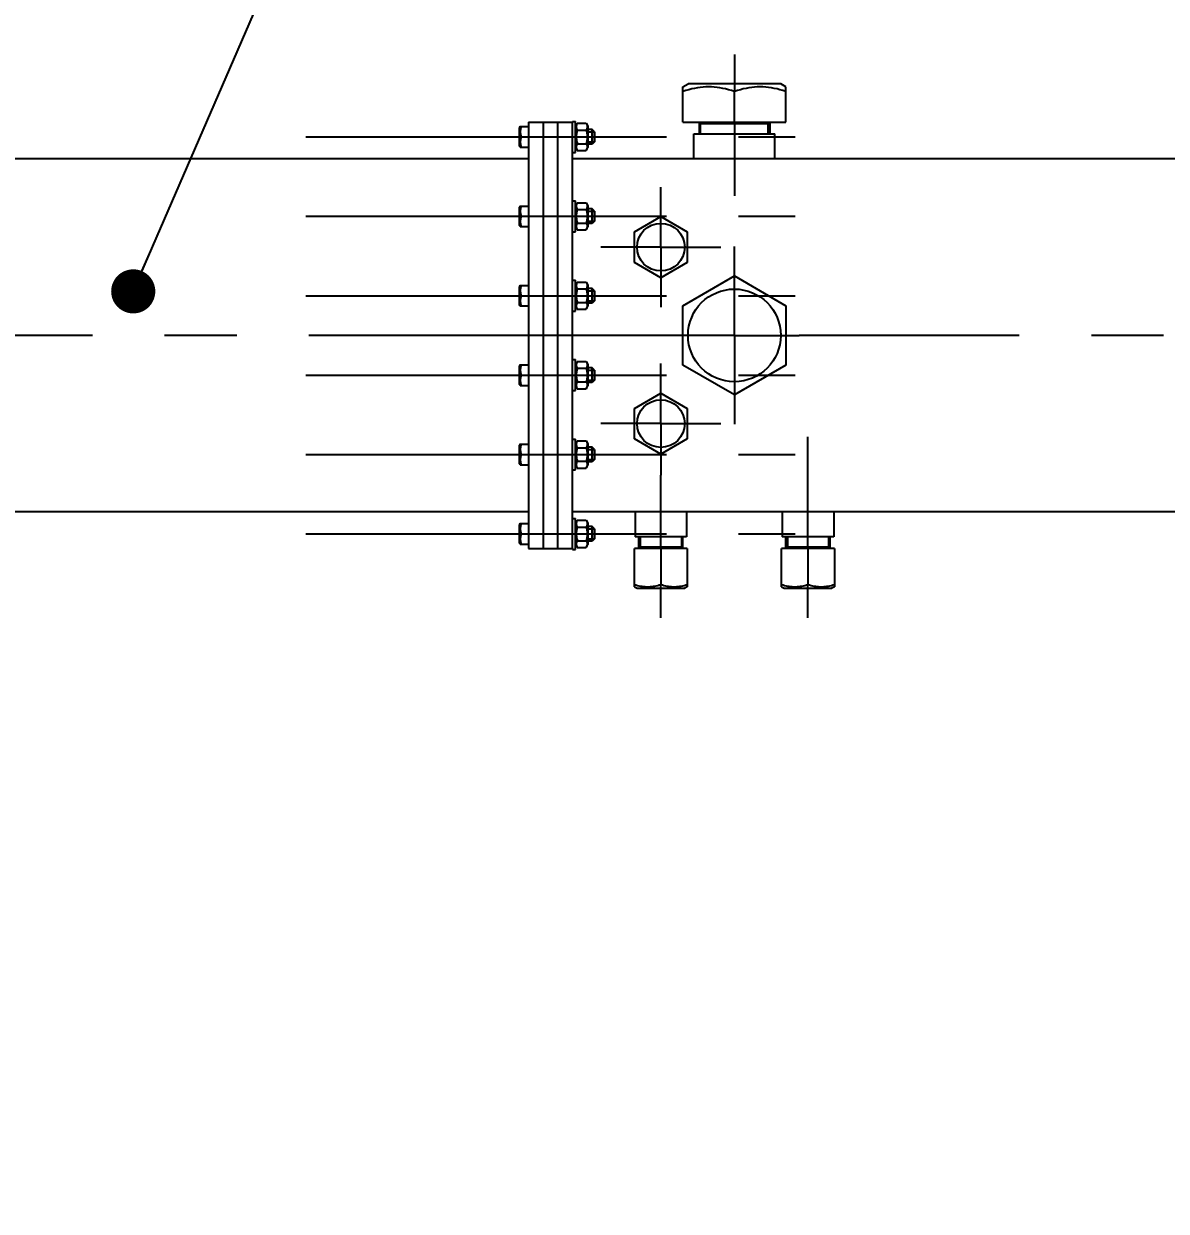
# Model space of a CAD drawing. Header units: millimetres. Extents: x 0 to 1189, y 0 to 841.
# Drawn here: x 281 to 358.7, y 676.3 to 757.1 of the extents above; entities that cross this region are included whole.
import ezdxf

# ---------------------------------------------------------------- set-up
doc = ezdxf.new("R2010")
doc.units = ezdxf.units.MM
doc.header["$LTSCALE"] = 65.395
doc.linetypes.add('CENTER', pattern=[0.6, 0.375, -0.075, 0.075, -0.075])
doc.layers.get('0').update_dxf_attribs({"linetype": 'CONTINUOUS'})
for name, color, linetype in [('ALL_AXIS', 7, 'CONTINUOUS'), ('ALL_CHAMFER', 7, 'CONTINUOUS'), ('ALL_DIMENSIONS', 7, 'CONTINUOUS')]:
    doc.layers.add(name, color=color, linetype=linetype)
doc.styles.get("Standard").update_dxf_attribs({"font": 'txt', "width": 0.7})
doc.dimstyles.new('DIMSTYLE_1', dxfattribs={"dimtxt": 3.5, "dimasz": 3, "dimexe": 0.18, "dimexo": 0.0625, "dimgap": 0.09, "dimtad": 1, "dimdec": 5, "dimlfac": 10, "dimdsep": 46, "dimtxsty": 'STANDARD', "dimblk": '_FILLED', "dimblk1": '_FILLED', "dimblk2": '_FILLED', "dimcen": 0.09, "dimadec": 0, "dimazin": 0, "dimtp": 2, "dimtm": 2, "dimtfac": 1, "dimtdec": 5, "dimtofl": 0, "dimtmove": 0, "dimatfit": 3, "dimldrblk": '_FILLED', "dimfxl": 1, "dimtolj": 1, "dimarcsym": 0})
doc.dimstyles.get("Standard").update_dxf_attribs({"dimtxt": 3.5, "dimasz": 3, "dimexe": 0.18, "dimexo": 0.0625, "dimgap": 0.09, "dimtad": 1, "dimdec": 5, "dimdsep": 46, "dimtxsty": 'STANDARD', "dimblk": '_FILLED', "dimblk1": '_FILLED', "dimblk2": '_FILLED', "dimcen": 0.09, "dimadec": 0, "dimazin": 0, "dimtol": 1, "dimtp": 1e-05, "dimtm": 1e-05, "dimtfac": 1, "dimtdec": 5, "dimtofl": 0, "dimtmove": 0, "dimatfit": 3, "dimldrblk": '_FILLED', "dimfxl": 1, "dimtolj": 1, "dimarcsym": 0})

# ---------------------------------------------------------------- blocks, each defined once
blk = doc.blocks.new('_FILLED')
at = {"color": 0, "linetype": 'BYBLOCK'}
blk.add_solid([(0, 0), (-1, 0.167), (-1, -0.167)], dxfattribs=at)
blk = doc.blocks.new('*D0')
at = {"layer": 'ALL_DIMENSIONS', "color": 2, "linetype": 'CONTINUOUS'}
for p, q in [((27.718, 722.401), (27.718, 595.901)), ((1064.818, 722.401), (1064.818, 612.208)), ((1064.818, 601.929), (1064.818, 595.901)), ((27.718, 597.901), (546.268, 597.901)), ((1064.818, 597.901), (546.268, 597.901))]:
    blk.add_line(p, q, dxfattribs=at)
at = {"layer": 'ALL_DIMENSIONS', "color": 2, "linetype": 'CONTINUOUS', "xscale": 3, "yscale": 3, "zscale": 3, "rotation": 180}
blk.add_blockref('_FILLED', (27.718, 597.901), dxfattribs=at)
at = {"layer": 'ALL_DIMENSIONS', "color": 2, "linetype": 'CONTINUOUS', "xscale": 3, "yscale": 3, "zscale": 3}
blk.add_blockref('_FILLED', (1064.818, 597.901), dxfattribs=at)
blk = doc.blocks.new('*D7')
at = {"layer": 'ALL_DIMENSIONS', "color": 2, "linetype": 'CONTINUOUS'}
for p, q in [((27.718, 722.401), (27.718, 587.901)), ((1127.218, 613.901), (1127.218, 587.901)), ((27.718, 589.901), (577.468, 589.901)), ((1127.218, 589.901), (577.468, 589.901))]:
    blk.add_line(p, q, dxfattribs=at)
at = {"layer": 'ALL_DIMENSIONS', "color": 2, "linetype": 'CONTINUOUS', "xscale": 3, "yscale": 3, "zscale": 3, "rotation": 180}
blk.add_blockref('_FILLED', (27.718, 589.901), dxfattribs=at)
at = {"layer": 'ALL_DIMENSIONS', "color": 2, "linetype": 'CONTINUOUS', "xscale": 3, "yscale": 3, "zscale": 3}
blk.add_blockref('_FILLED', (1127.218, 589.901), dxfattribs=at)
blk = doc.blocks.new('*D8')
at = {"layer": 'ALL_DIMENSIONS', "color": 2, "linetype": 'CONTINUOUS'}
for p, q in [((27.718, 722.401), (27.718, 578.96)), ((1151.568, 722.551), (1151.568, 578.96)), ((27.718, 580.96), (589.643, 580.96)), ((1151.568, 580.96), (589.643, 580.96))]:
    blk.add_line(p, q, dxfattribs=at)
at = {"layer": 'ALL_DIMENSIONS', "color": 2, "linetype": 'CONTINUOUS', "xscale": 3, "yscale": 3, "zscale": 3, "rotation": 180}
blk.add_blockref('_FILLED', (27.718, 580.96), dxfattribs=at)
at = {"layer": 'ALL_DIMENSIONS', "color": 2, "linetype": 'CONTINUOUS', "xscale": 3, "yscale": 3, "zscale": 3}
blk.add_blockref('_FILLED', (1151.568, 580.96), dxfattribs=at)

msp = doc.modelspace()

# ---------------------------------------------------------------- linework, layer by layer
at = {"color": 7, "linetype": 'CONTINUOUS'}
for p, q in [((315.3181797, 750.4007175), (315.3181797, 721.4007175)), ((315.3181797, 750.4007175), (318.3181797, 750.4007175)), ((316.3181797, 750.4007175), (316.3181797, 721.4007175)), ((317.3181797, 721.4007175), (317.3181797, 750.4007175)), ((318.3181797, 744.3205492), (318.3181797, 750.4007175)), ((318.6358208, 750.3244779), (319.2405385, 750.3244779)), ((319.2405385, 750.3244779), (319.3581797, 750.1207175)), ((325.8181797, 750.4007175), (332.8181797, 750.4007175)), ((331.7181797, 750.3007175), (326.9181797, 750.3007175)), ((314.7586102, 750.1007175), (315.3181797, 750.1007175)), ((318.6358208, 749.8625977), (319.2405385, 749.8625977)), ((319.3581797, 750.1207119), (319.3581797, 748.680723)), ((319.8181797, 749.7407175), (319.8181797, 749.0607175)), ((314.7586102, 748.7007175), (315.3181797, 748.7007175)), ((314.8211157, 749.4007175), (315.3181797, 749.4007175)), ((318.6358208, 748.9388372), (319.2405385, 748.9388372)), ((319.2405385, 748.476957), (319.3581797, 748.6807175)), ((315.3181797, 747.9007175), (204.3181797, 747.9007175)), ((465.3181797, 747.9007175), (318.3181797, 747.9007175)), ((318.6358208, 748.476957), (319.2405385, 748.476957)), ((314.7586102, 744.7007175), (315.3181797, 744.7007175)), ((318.6358208, 744.9244779), (319.2405385, 744.9244779)), ((319.2405385, 744.9244779), (319.3581797, 744.7207175)), ((319.3581797, 744.7207119), (319.3581797, 743.280723)), ((314.8211157, 744.0007175), (315.3181797, 744.0007175)), ((318.6358208, 744.4625977), (319.2405385, 744.4625977)), ((319.8181797, 744.3407175), (319.8181797, 743.6607175)), ((314.7586102, 743.3007175), (315.3181797, 743.3007175)), ((318.3181797, 738.9205492), (318.3181797, 743.6808857)), ((318.6358208, 743.5388372), (319.2405385, 743.5388372)), ((318.6358208, 743.076957), (319.2405385, 743.076957)), ((319.2405385, 743.076957), (319.3581797, 743.2807175)), ((314.7586102, 739.3007175), (315.3181797, 739.3007175)), ((318.6358208, 739.5244779), (319.2405385, 739.5244779)), ((318.6358208, 739.0625977), (319.2405385, 739.0625977)), ((319.2405385, 739.5244779), (319.3581797, 739.3207175)), ((319.3581797, 739.3207119), (319.3581797, 737.880723)), ((314.8211157, 738.6007175), (315.3181797, 738.6007175)), ((318.3181797, 733.5205492), (318.3181797, 738.2808857)), ((319.8181797, 738.9407175), (319.8181797, 738.2607175)), ((314.7586102, 737.9007175), (315.3181797, 737.9007175)), ((318.6358208, 738.1388372), (319.2405385, 738.1388372)), ((318.6358208, 737.676957), (319.2405385, 737.676957)), ((319.2405385, 737.676957), (319.3581797, 737.8807175)), ((318.6358208, 734.1244779), (319.2405385, 734.1244779)), ((319.2405385, 734.1244779), (319.3581797, 733.9207175)), ((314.7586102, 733.9007175), (315.3181797, 733.9007175)), ((318.6358208, 733.6625977), (319.2405385, 733.6625977)), ((319.3581797, 733.9207119), (319.3581797, 732.480723)), ((319.8181797, 733.5407175), (319.8181797, 732.8607175)), ((314.8211157, 733.2007175), (315.3181797, 733.2007175)), ((318.3181797, 728.1205492), (318.3181797, 732.8808857)), ((318.6358208, 732.7388372), (319.2405385, 732.7388372)), ((314.7586102, 732.5007175), (315.3181797, 732.5007175)), ((318.6358208, 732.276957), (319.2405385, 732.276957)), ((319.2405385, 732.276957), (319.3581797, 732.4807175)), ((314.7586102, 728.5007175), (315.3181797, 728.5007175)), ((318.6358208, 728.7244779), (319.2405385, 728.7244779)), ((319.2405385, 728.7244779), (319.3581797, 728.5207175)), ((319.3581797, 728.5207119), (319.3581797, 727.080723)), ((314.8211157, 727.8007175), (315.3181797, 727.8007175)), ((318.6358208, 728.2625977), (319.2405385, 728.2625977)), ((319.8181797, 728.1407175), (319.8181797, 727.4607175)), ((314.7586102, 727.1007175), (315.3181797, 727.1007175)), ((318.3181797, 721.4007175), (318.3181797, 727.4808857)), ((318.6358208, 727.3388372), (319.2405385, 727.3388372)), ((318.6358208, 726.876957), (319.2405385, 726.876957)), ((319.2405385, 726.876957), (319.3581797, 727.0807175)), ((315.3181797, 723.9007175), (223.6181797, 723.9007175)), ((465.3181797, 723.9007175), (318.3181797, 723.9007175)), ((314.7586102, 723.1007175), (315.3181797, 723.1007175)), ((318.6358208, 723.3244779), (319.2405385, 723.3244779)), ((318.6358208, 722.8625977), (319.2405385, 722.8625977)), ((319.2405385, 723.3244779), (319.3581797, 723.1207175)), ((319.3581797, 723.1207119), (319.3581797, 721.680723)), ((314.8211157, 722.4007175), (315.3181797, 722.4007175)), ((319.8181797, 722.7407175), (319.8181797, 722.0607175)), ((314.7586102, 721.7007175), (315.3181797, 721.7007175)), ((315.3181797, 721.4007175), (318.3181797, 721.4007175)), ((318.6358208, 721.9388372), (319.2405385, 721.9388372)), ((318.6358208, 721.476957), (319.2405385, 721.476957)), ((319.2405385, 721.476957), (319.3581797, 721.6807175)), ((326.1181797, 721.4007175), (322.5181797, 721.4007175)), ((325.8181797, 721.5007175), (322.8181797, 721.5007175)), ((336.1181797, 721.4007175), (332.5181797, 721.4007175)), ((335.8181797, 721.5007175), (332.8181797, 721.5007175))]:
    msp.add_line(p, q, dxfattribs=at)
at = {"color": 2, "linetype": 'CONTINUOUS'}
for p, q in [((327.0181797, 749.6007175), (327.0181797, 750.3007175)), ((331.6181797, 749.6007175), (331.6181797, 750.3007175)), ((319.3581797, 749.7407175), (319.8181797, 749.7407175)), ((319.3581797, 749.0607175), (319.8181797, 749.0607175)), ((319.3581797, 744.3407175), (319.8181797, 744.3407175)), ((319.3581797, 743.6607175), (319.8181797, 743.6607175)), ((319.3581797, 738.9407175), (319.8181797, 738.9407175)), ((319.3581797, 738.2607175), (319.8181797, 738.2607175)), ((319.3581797, 733.5407175), (319.8181797, 733.5407175)), ((319.3581797, 732.8607175), (319.8181797, 732.8607175)), ((319.3581797, 728.1407175), (319.8181797, 728.1407175)), ((319.3581797, 727.4607175), (319.8181797, 727.4607175)), ((319.3581797, 722.7407175), (319.8181797, 722.7407175)), ((319.3581797, 722.0607175), (319.8181797, 722.0607175)), ((322.9181797, 722.2007175), (322.9181797, 721.5007175)), ((325.7181797, 722.2007175), (325.7181797, 721.5007175)), ((332.9181797, 722.2007175), (332.9181797, 721.5007175)), ((335.7181797, 722.2007175), (335.7181797, 721.5007175))]:
    msp.add_line(p, q, dxfattribs=at)
at = {"color": 7, "linetype": 'CONTINUOUS'}
for points in [[(318.6358208, 750.3244779), (318.6191736, 750.2941295), (318.6047446, 750.2644081), (318.5925493, 750.235419), (318.5825412, 750.2068458), (318.5746517, 750.178415), (318.5689631, 750.1501033), (318.5655287, 750.1217898), (318.5643677, 750.0934934), (318.5655358, 750.0651981), (318.5689768, 750.0368878), (318.574671, 750.0085805), (318.5825639, 749.9801579), (318.5925708, 749.9516001), (318.6047618, 749.9226296), (318.6191836, 749.8929266), (318.6358208, 749.8625977)], [(319.2405385, 750.3244779), (319.2554423, 750.2974627), (319.2685871, 750.2709766), (319.2799567, 750.2451), (319.2895997, 750.2195918), (319.2975785, 750.1942503), (319.303836, 750.1690378), (319.3083479, 750.1438484), (319.3110798, 750.1186851), (319.3119838, 750.0935122), (319.3110761, 750.0683395), (319.3083406, 750.0431767), (319.3038256, 750.0179891), (319.2975658, 749.9927806), (319.2895864, 749.9674452), (319.279945, 749.9419466), (319.2685785, 749.9160807), (319.2554375, 749.889604), (319.2405385, 749.8625977)], [(314.8211157, 750.1007175), (314.8065467, 750.054714), (314.7939197, 750.0096627), (314.7832483, 749.9657227), (314.7744916, 749.9224166), (314.7675898, 749.8793322), (314.762614, 749.8364324), (314.7596097, 749.7935362), (314.7585942, 749.7506629), (314.7596156, 749.7077796), (314.7626271, 749.6648621), (314.767613, 749.621936), (314.7745279, 749.578819), (314.7833092, 749.5354508), (314.7939933, 749.4914913), (314.8065974, 749.4465351), (314.8211157, 749.4007175)], [(318.6358208, 749.8625977), (318.6224408, 749.814347), (318.6104478, 749.7668748), (318.5998509, 749.7202938), (318.590623, 749.6742661), (318.582726, 749.6285203), (318.5762018, 749.5829694), (318.5710663, 749.5374388), (318.5673595, 749.49192), (318.5651323, 749.4463379), (318.5643677, 749.4007175)], [(319.2405385, 749.8625977), (319.2540477, 749.8138414), (319.2661201, 749.7660056), (319.2767397, 749.7192154), (319.2859546, 749.6730953), (319.2938196, 749.6273398), (319.3002989, 749.581864), (319.3053856, 749.5364883), (319.3090473, 749.4911915), (319.3112513, 749.445887), (319.3119916, 749.4005905), (319.3112429, 749.3552909), (319.3090303, 749.3099811), (319.3053595, 749.2646777), (319.3002641, 749.2192982), (319.2937773, 749.1738261), (319.2859064, 749.1280806), (319.2766853, 749.0819681), (319.2660678, 749.035211), (319.2540145, 748.9874622), (319.2405385, 748.9388372)], [(314.8211157, 749.4007175), (314.8065954, 749.3548897), (314.7939925, 749.3099407), (314.7833146, 749.2660114), (314.7745393, 749.2226788), (314.7676249, 749.1795838), (314.7626368, 749.136676), (314.7596213, 749.0937777), (314.7585942, 749.0509117), (314.7596023, 749.0080534), (314.7625986, 748.9651679), (314.7675658, 748.9222746), (314.7744611, 748.8791862), (314.783216, 748.8358579), (314.793891, 748.7918817), (314.806529, 748.7467821), (314.8211157, 748.7007175)], [(318.5643677, 749.4007175), (318.5655813, 749.3435113), (318.5690613, 749.2863779), (318.5748441, 749.2293811), (318.582821, 749.1723296), (318.5928826, 749.1152328), (318.6050682, 749.0575526), (318.6193813, 748.9986872), (318.6358208, 748.9388372)], [(318.6358208, 748.9388372), (318.6191736, 748.9084889), (318.6047446, 748.8787674), (318.5925493, 748.8497783), (318.5825412, 748.8212051), (318.5746517, 748.7927744), (318.5689631, 748.7644626), (318.5655287, 748.7361491), (318.5643677, 748.7078528), (318.5655358, 748.6795575), (318.5689768, 748.6512472), (318.574671, 748.6229398), (318.5825639, 748.5945172), (318.5925708, 748.5659595), (318.6047618, 748.536989), (318.6191836, 748.507286), (318.6358208, 748.476957)], [(319.2405385, 748.9388372), (319.2540107, 748.9145328), (319.2660632, 748.8906599), (319.2766839, 748.8672746), (319.2859091, 748.8442084), (319.293782, 748.821328), (319.3002698, 748.7985844), (319.3053652, 748.775887), (319.3090352, 748.7532278), (319.3112458, 748.7305658), (319.3119916, 748.7079094), (319.3112475, 748.6852548), (319.3090392, 748.6625973), (319.3053727, 748.6399455), (319.3002818, 748.6172567), (319.2937992, 748.5945212), (319.2859327, 748.5716493), (319.2767191, 748.5485997), (319.2661034, 748.5252183), (319.2540379, 748.5013164), (319.2405385, 748.476957)], [(314.8211157, 744.7007175), (314.8065467, 744.654714), (314.7939197, 744.6096627), (314.7832483, 744.5657227), (314.7744916, 744.5224166), (314.7675898, 744.4793322), (314.762614, 744.4364324), (314.7596097, 744.3935362), (314.7585942, 744.3506629), (314.7596156, 744.3077796), (314.7626271, 744.2648621), (314.767613, 744.221936), (314.7745279, 744.178819), (314.7833092, 744.1354508), (314.7939933, 744.0914913), (314.8065974, 744.0465351), (314.8211157, 744.0007175)], [(318.6358208, 744.9244779), (318.6191736, 744.8941295), (318.6047446, 744.8644081), (318.5925493, 744.835419), (318.5825412, 744.8068458), (318.5746517, 744.778415), (318.5689631, 744.7501033), (318.5655287, 744.7217898), (318.5643677, 744.6934934), (318.5655358, 744.6651981), (318.5689768, 744.6368878), (318.574671, 744.6085805), (318.5825639, 744.5801579), (318.5925708, 744.5516001), (318.6047618, 744.5226296), (318.6191836, 744.4929266), (318.6358208, 744.4625977)], [(319.2405385, 744.9244779), (319.2554423, 744.8974627), (319.2685871, 744.8709766), (319.2799567, 744.8451), (319.2895997, 744.8195918), (319.2975785, 744.7942503), (319.303836, 744.7690378), (319.3083479, 744.7438484), (319.3110798, 744.7186851), (319.3119838, 744.6935122), (319.3110761, 744.6683395), (319.3083406, 744.6431767), (319.3038256, 744.6179891), (319.2975658, 744.5927806), (319.2895864, 744.5674452), (319.279945, 744.5419466), (319.2685785, 744.5160807), (319.2554375, 744.489604), (319.2405385, 744.4625977)], [(314.8211157, 744.0007175), (314.8065954, 743.9548897), (314.7939925, 743.9099407), (314.7833146, 743.8660114), (314.7745393, 743.8226788), (314.7676249, 743.7795838), (314.7626368, 743.736676), (314.7596213, 743.6937777), (314.7585942, 743.6509117), (314.7596023, 743.6080534), (314.7625986, 743.5651679), (314.7675658, 743.5222746), (314.7744611, 743.4791862), (314.783216, 743.4358579), (314.793891, 743.3918817), (314.806529, 743.3467821), (314.8211157, 743.3007175)], [(318.6358208, 744.4625977), (318.6224408, 744.414347), (318.6104478, 744.3668748), (318.5998509, 744.3202938), (318.590623, 744.2742661), (318.582726, 744.2285203), (318.5762018, 744.1829694), (318.5710663, 744.1374388), (318.5673595, 744.09192), (318.5651323, 744.0463379), (318.5643677, 744.0007175)], [(318.5643677, 744.0007175), (318.5655813, 743.9435113), (318.5690613, 743.8863779), (318.5748441, 743.8293811), (318.582821, 743.7723296), (318.5928826, 743.7152328), (318.6050682, 743.6575526), (318.6193813, 743.5986872), (318.6358208, 743.5388372)], [(319.2405385, 744.4625977), (319.2540477, 744.4138414), (319.2661201, 744.3660056), (319.2767397, 744.3192154), (319.2859546, 744.2730953), (319.2938196, 744.2273398), (319.3002989, 744.181864), (319.3053856, 744.1364883), (319.3090473, 744.0911915), (319.3112513, 744.045887), (319.3119916, 744.0005905), (319.3112429, 743.9552909), (319.3090303, 743.9099811), (319.3053595, 743.8646777), (319.3002641, 743.8192982), (319.2937773, 743.7738261), (319.2859064, 743.7280806), (319.2766853, 743.6819681), (319.2660678, 743.635211), (319.2540145, 743.5874622), (319.2405385, 743.5388372)], [(318.6358208, 743.5388372), (318.6191736, 743.5084889), (318.6047446, 743.4787674), (318.5925493, 743.4497783), (318.5825412, 743.4212051), (318.5746517, 743.3927744), (318.5689631, 743.3644626), (318.5655287, 743.3361491), (318.5643677, 743.3078528), (318.5655358, 743.2795575), (318.5689768, 743.2512472), (318.574671, 743.2229398), (318.5825639, 743.1945172), (318.5925708, 743.1659595), (318.6047618, 743.136989), (318.6191836, 743.107286), (318.6358208, 743.076957)], [(319.2405385, 743.5388372), (319.2540107, 743.5145328), (319.2660632, 743.4906599), (319.2766839, 743.4672746), (319.2859091, 743.4442084), (319.293782, 743.421328), (319.3002698, 743.3985844), (319.3053652, 743.375887), (319.3090352, 743.3532278), (319.3112458, 743.3305658), (319.3119916, 743.3079094), (319.3112475, 743.2852548), (319.3090392, 743.2625973), (319.3053727, 743.2399455), (319.3002818, 743.2172567), (319.2937992, 743.1945212), (319.2859327, 743.1716493), (319.2767191, 743.1485997), (319.2661034, 743.1252183), (319.2540379, 743.1013164), (319.2405385, 743.076957)], [(314.8211157, 739.3007175), (314.8065467, 739.254714), (314.7939197, 739.2096627), (314.7832483, 739.1657227), (314.7744916, 739.1224166), (314.7675898, 739.0793322), (314.762614, 739.0364324), (314.7596097, 738.9935362), (314.7585942, 738.9506629), (314.7596156, 738.9077796), (314.7626271, 738.8648621), (314.767613, 738.821936), (314.7745279, 738.778819), (314.7833092, 738.7354508), (314.7939933, 738.6914913), (314.8065974, 738.6465351), (314.8211157, 738.6007175)], [(318.6358208, 739.5244779), (318.6191736, 739.4941295), (318.6047446, 739.4644081), (318.5925493, 739.435419), (318.5825412, 739.4068458), (318.5746517, 739.378415), (318.5689631, 739.3501033), (318.5655287, 739.3217898), (318.5643677, 739.2934934), (318.5655358, 739.2651981), (318.5689768, 739.2368878), (318.574671, 739.2085805), (318.5825639, 739.1801579), (318.5925708, 739.1516001), (318.6047618, 739.1226296), (318.6191836, 739.0929266), (318.6358208, 739.0625977)], [(318.6358208, 739.0625977), (318.6224408, 739.014347), (318.6104478, 738.9668748), (318.5998509, 738.9202938), (318.590623, 738.8742661), (318.582726, 738.8285203), (318.5762018, 738.7829694), (318.5710663, 738.7374388), (318.5673595, 738.69192), (318.5651323, 738.6463379), (318.5643677, 738.6007175)], [(319.2405385, 739.5244779), (319.2554423, 739.4974627), (319.2685871, 739.4709766), (319.2799567, 739.4451), (319.2895997, 739.4195918), (319.2975785, 739.3942503), (319.303836, 739.3690378), (319.3083479, 739.3438484), (319.3110798, 739.3186851), (319.3119838, 739.2935122), (319.3110761, 739.2683395), (319.3083406, 739.2431767), (319.3038256, 739.2179891), (319.2975658, 739.1927806), (319.2895864, 739.1674452), (319.279945, 739.1419466), (319.2685785, 739.1160807), (319.2554375, 739.089604), (319.2405385, 739.0625977)], [(319.2405385, 739.0625977), (319.2540477, 739.0138414), (319.2661201, 738.9660056), (319.2767397, 738.9192154), (319.2859546, 738.8730953), (319.2938196, 738.8273398), (319.3002989, 738.781864), (319.3053856, 738.7364883), (319.3090473, 738.6911915), (319.3112513, 738.645887), (319.3119916, 738.6005905), (319.3112429, 738.5552909), (319.3090303, 738.5099811), (319.3053595, 738.4646777), (319.3002641, 738.4192982), (319.2937773, 738.3738261), (319.2859064, 738.3280806), (319.2766853, 738.2819681), (319.2660678, 738.235211), (319.2540145, 738.1874622), (319.2405385, 738.1388372)], [(314.8211157, 738.6007175), (314.8065954, 738.5548897), (314.7939925, 738.5099407), (314.7833146, 738.4660114), (314.7745393, 738.4226788), (314.7676249, 738.3795838), (314.7626368, 738.336676), (314.7596213, 738.2937777), (314.7585942, 738.2509117), (314.7596023, 738.2080534), (314.7625986, 738.1651679), (314.7675658, 738.1222746), (314.7744611, 738.0791862), (314.783216, 738.0358579), (314.793891, 737.9918817), (314.806529, 737.9467821), (314.8211157, 737.9007175)], [(318.5643677, 738.6007175), (318.5655813, 738.5435113), (318.5690613, 738.4863779), (318.5748441, 738.4293811), (318.582821, 738.3723296), (318.5928826, 738.3152328), (318.6050682, 738.2575526), (318.6193813, 738.1986872), (318.6358208, 738.1388372)], [(318.6358208, 738.1388372), (318.6191736, 738.1084889), (318.6047446, 738.0787674), (318.5925493, 738.0497783), (318.5825412, 738.0212051), (318.5746517, 737.9927744), (318.5689631, 737.9644626), (318.5655287, 737.9361491), (318.5643677, 737.9078528), (318.5655358, 737.8795575), (318.5689768, 737.8512472), (318.574671, 737.8229398), (318.5825639, 737.7945172), (318.5925708, 737.7659595), (318.6047618, 737.736989), (318.6191836, 737.707286), (318.6358208, 737.676957)], [(319.2405385, 738.1388372), (319.2540107, 738.1145328), (319.2660632, 738.0906599), (319.2766839, 738.0672746), (319.2859091, 738.0442084), (319.293782, 738.021328), (319.3002698, 737.9985844), (319.3053652, 737.975887), (319.3090352, 737.9532278), (319.3112458, 737.9305658), (319.3119916, 737.9079094), (319.3112475, 737.8852548), (319.3090392, 737.8625973), (319.3053727, 737.8399455), (319.3002818, 737.8172567), (319.2937992, 737.7945212), (319.2859327, 737.7716493), (319.2767191, 737.7485997), (319.2661034, 737.7252183), (319.2540379, 737.7013164), (319.2405385, 737.676957)], [(318.6358208, 734.1244779), (318.6191736, 734.0941295), (318.6047446, 734.0644081), (318.5925493, 734.035419), (318.5825412, 734.0068458), (318.5746517, 733.978415), (318.5689631, 733.9501033), (318.5655287, 733.9217898), (318.5643677, 733.8934934), (318.5655358, 733.8651981), (318.5689768, 733.8368878), (318.574671, 733.8085805), (318.5825639, 733.7801579), (318.5925708, 733.7516001), (318.6047618, 733.7226296), (318.6191836, 733.6929266), (318.6358208, 733.6625977)], [(319.2405385, 734.1244779), (319.2554423, 734.0974627), (319.2685871, 734.0709766), (319.2799567, 734.0451), (319.2895997, 734.0195918), (319.2975785, 733.9942503), (319.303836, 733.9690378), (319.3083479, 733.9438484), (319.3110798, 733.9186851), (319.3119838, 733.8935122), (319.3110761, 733.8683395), (319.3083406, 733.8431767), (319.3038256, 733.8179891), (319.2975658, 733.7927806), (319.2895864, 733.7674452), (319.279945, 733.7419466), (319.2685785, 733.7160807), (319.2554375, 733.689604), (319.2405385, 733.6625977)], [(314.8211157, 733.9007175), (314.8065467, 733.854714), (314.7939197, 733.8096627), (314.7832483, 733.7657227), (314.7744916, 733.7224166), (314.7675898, 733.6793322), (314.762614, 733.6364324), (314.7596097, 733.5935362), (314.7585942, 733.5506629), (314.7596156, 733.5077796), (314.7626271, 733.4648621), (314.767613, 733.421936), (314.7745279, 733.378819), (314.7833092, 733.3354508), (314.7939933, 733.2914913), (314.8065974, 733.2465351), (314.8211157, 733.2007175)], [(318.6358208, 733.6625977), (318.6224408, 733.614347), (318.6104478, 733.5668748), (318.5998509, 733.5202938), (318.590623, 733.4742661), (318.582726, 733.4285203), (318.5762018, 733.3829694), (318.5710663, 733.3374388), (318.5673595, 733.29192), (318.5651323, 733.2463379), (318.5643677, 733.2007175)], [(319.2405385, 733.6625977), (319.2540477, 733.6138414), (319.2661201, 733.5660056), (319.2767397, 733.5192154), (319.2859546, 733.4730953), (319.2938196, 733.4273398), (319.3002989, 733.381864), (319.3053856, 733.3364883), (319.3090473, 733.2911915), (319.3112513, 733.245887), (319.3119916, 733.2005905), (319.3112429, 733.1552909), (319.3090303, 733.1099811), (319.3053595, 733.0646777), (319.3002641, 733.0192982), (319.2937773, 732.9738261), (319.2859064, 732.9280806), (319.2766853, 732.8819681), (319.2660678, 732.835211), (319.2540145, 732.7874622), (319.2405385, 732.7388372)], [(314.8211157, 733.2007175), (314.8065954, 733.1548897), (314.7939925, 733.1099407), (314.7833146, 733.0660114), (314.7745393, 733.0226788), (314.7676249, 732.9795838), (314.7626368, 732.936676), (314.7596213, 732.8937777), (314.7585942, 732.8509117), (314.7596023, 732.8080534), (314.7625986, 732.7651679), (314.7675658, 732.7222746), (314.7744611, 732.6791862), (314.783216, 732.6358579), (314.793891, 732.5918817), (314.806529, 732.5467821), (314.8211157, 732.5007175)], [(318.5643677, 733.2007175), (318.5655813, 733.1435113), (318.5690613, 733.0863779), (318.5748441, 733.0293811), (318.582821, 732.9723296), (318.5928826, 732.9152328), (318.6050682, 732.8575526), (318.6193813, 732.7986872), (318.6358208, 732.7388372)], [(318.6358208, 732.7388372), (318.6191736, 732.7084889), (318.6047446, 732.6787674), (318.5925493, 732.6497783), (318.5825412, 732.6212051), (318.5746517, 732.5927744), (318.5689631, 732.5644626), (318.5655287, 732.5361491), (318.5643677, 732.5078528), (318.5655358, 732.4795575), (318.5689768, 732.4512472), (318.574671, 732.4229398), (318.5825639, 732.3945172), (318.5925708, 732.3659595), (318.6047618, 732.336989), (318.6191836, 732.307286), (318.6358208, 732.276957)], [(319.2405385, 732.7388372), (319.2540107, 732.7145328), (319.2660632, 732.6906599), (319.2766839, 732.6672746), (319.2859091, 732.6442084), (319.293782, 732.621328), (319.3002698, 732.5985844), (319.3053652, 732.575887), (319.3090352, 732.5532278), (319.3112458, 732.5305658), (319.3119916, 732.5079094), (319.3112475, 732.4852548), (319.3090392, 732.4625973), (319.3053727, 732.4399455), (319.3002818, 732.4172567), (319.2937992, 732.3945212), (319.2859327, 732.3716493), (319.2767191, 732.3485997), (319.2661034, 732.3252183), (319.2540379, 732.3013164), (319.2405385, 732.276957)], [(314.8211157, 728.5007175), (314.8065467, 728.454714), (314.7939197, 728.4096627), (314.7832483, 728.3657227), (314.7744916, 728.3224166), (314.7675898, 728.2793322), (314.762614, 728.2364324), (314.7596097, 728.1935362), (314.7585942, 728.1506629), (314.7596156, 728.1077796), (314.7626271, 728.0648621), (314.767613, 728.021936), (314.7745279, 727.978819), (314.7833092, 727.9354508), (314.7939933, 727.8914913), (314.8065974, 727.8465351), (314.8211157, 727.8007175)], [(318.6358208, 728.7244779), (318.6191736, 728.6941295), (318.6047446, 728.6644081), (318.5925493, 728.635419), (318.5825412, 728.6068458), (318.5746517, 728.578415), (318.5689631, 728.5501033), (318.5655287, 728.5217898), (318.5643677, 728.4934934), (318.5655358, 728.4651981), (318.5689768, 728.4368878), (318.574671, 728.4085805), (318.5825639, 728.3801579), (318.5925708, 728.3516001), (318.6047618, 728.3226296), (318.6191836, 728.2929266), (318.6358208, 728.2625977)], [(319.2405385, 728.7244779), (319.2554423, 728.6974627), (319.2685871, 728.6709766), (319.2799567, 728.6451), (319.2895997, 728.6195918), (319.2975785, 728.5942503), (319.303836, 728.5690378), (319.3083479, 728.5438484), (319.3110798, 728.5186851), (319.3119838, 728.4935122), (319.3110761, 728.4683395), (319.3083406, 728.4431767), (319.3038256, 728.4179891), (319.2975658, 728.3927806), (319.2895864, 728.3674452), (319.279945, 728.3419466), (319.2685785, 728.3160807), (319.2554375, 728.289604), (319.2405385, 728.2625977)], [(314.8211157, 727.8007175), (314.8065954, 727.7548897), (314.7939925, 727.7099407), (314.7833146, 727.6660114), (314.7745393, 727.6226788), (314.7676249, 727.5795838), (314.7626368, 727.536676), (314.7596213, 727.4937777), (314.7585942, 727.4509117), (314.7596023, 727.4080534), (314.7625986, 727.3651679), (314.7675658, 727.3222746), (314.7744611, 727.2791862), (314.783216, 727.2358579), (314.793891, 727.1918817), (314.806529, 727.1467821), (314.8211157, 727.1007175)], [(318.6358208, 728.2625977), (318.6224408, 728.214347), (318.6104478, 728.1668748), (318.5998509, 728.1202938), (318.590623, 728.0742661), (318.582726, 728.0285203), (318.5762018, 727.9829694), (318.5710663, 727.9374388), (318.5673595, 727.89192), (318.5651323, 727.8463379), (318.5643677, 727.8007175)], [(318.5643677, 727.8007175), (318.5655813, 727.7435113), (318.5690613, 727.6863779), (318.5748441, 727.6293811), (318.582821, 727.5723296), (318.5928826, 727.5152328), (318.6050682, 727.4575526), (318.6193813, 727.3986872), (318.6358208, 727.3388372)], [(319.2405385, 728.2625977), (319.2540477, 728.2138414), (319.2661201, 728.1660056), (319.2767397, 728.1192154), (319.2859546, 728.0730953), (319.2938196, 728.0273398), (319.3002989, 727.981864), (319.3053856, 727.9364883), (319.3090473, 727.8911915), (319.3112513, 727.845887), (319.3119916, 727.8005905), (319.3112429, 727.7552909), (319.3090303, 727.7099811), (319.3053595, 727.6646777), (319.3002641, 727.6192982), (319.2937773, 727.5738261), (319.2859064, 727.5280806), (319.2766853, 727.4819681), (319.2660678, 727.435211), (319.2540145, 727.3874622), (319.2405385, 727.3388372)], [(318.6358208, 727.3388372), (318.6191736, 727.3084889), (318.6047446, 727.2787674), (318.5925493, 727.2497783), (318.5825412, 727.2212051), (318.5746517, 727.1927744), (318.5689631, 727.1644626), (318.5655287, 727.1361491), (318.5643677, 727.1078528), (318.5655358, 727.0795575), (318.5689768, 727.0512472), (318.574671, 727.0229398), (318.5825639, 726.9945172), (318.5925708, 726.9659595), (318.6047618, 726.936989), (318.6191836, 726.907286), (318.6358208, 726.876957)], [(319.2405385, 727.3388372), (319.2540107, 727.3145328), (319.2660632, 727.2906599), (319.2766839, 727.2672746), (319.2859091, 727.2442084), (319.293782, 727.221328), (319.3002698, 727.1985844), (319.3053652, 727.175887), (319.3090352, 727.1532278), (319.3112458, 727.1305658), (319.3119916, 727.1079094), (319.3112475, 727.0852548), (319.3090392, 727.0625973), (319.3053727, 727.0399455), (319.3002818, 727.0172567), (319.2937992, 726.9945212), (319.2859327, 726.9716493), (319.2767191, 726.9485997), (319.2661034, 726.9252183), (319.2540379, 726.9013164), (319.2405385, 726.876957)], [(314.8211157, 723.1007175), (314.8065467, 723.054714), (314.7939197, 723.0096627), (314.7832483, 722.9657227), (314.7744916, 722.9224166), (314.7675898, 722.8793322), (314.762614, 722.8364324), (314.7596097, 722.7935362), (314.7585942, 722.7506629), (314.7596156, 722.7077796), (314.7626271, 722.6648621), (314.767613, 722.621936), (314.7745279, 722.578819), (314.7833092, 722.5354508), (314.7939933, 722.4914913), (314.8065974, 722.4465351), (314.8211157, 722.4007175)], [(318.6358208, 723.3244779), (318.6191736, 723.2941295), (318.6047446, 723.2644081), (318.5925493, 723.235419), (318.5825412, 723.2068458), (318.5746517, 723.178415), (318.5689631, 723.1501033), (318.5655287, 723.1217898), (318.5643677, 723.0934934), (318.5655358, 723.0651981), (318.5689768, 723.0368878), (318.574671, 723.0085805), (318.5825639, 722.9801579), (318.5925708, 722.9516001), (318.6047618, 722.9226296), (318.6191836, 722.8929266), (318.6358208, 722.8625977)], [(318.6358208, 722.8625977), (318.6224408, 722.814347), (318.6104478, 722.7668748), (318.5998509, 722.7202938), (318.590623, 722.6742661), (318.582726, 722.6285203), (318.5762018, 722.5829694), (318.5710663, 722.5374388), (318.5673595, 722.49192), (318.5651323, 722.4463379), (318.5643677, 722.4007175)], [(319.2405385, 723.3244779), (319.2554423, 723.2974627), (319.2685871, 723.2709766), (319.2799567, 723.2451), (319.2895997, 723.2195918), (319.2975785, 723.1942503), (319.303836, 723.1690378), (319.3083479, 723.1438484), (319.3110798, 723.1186851), (319.3119838, 723.0935122), (319.3110761, 723.0683395), (319.3083406, 723.0431767), (319.3038256, 723.0179891), (319.2975658, 722.9927806), (319.2895864, 722.9674452), (319.279945, 722.9419466), (319.2685785, 722.9160807), (319.2554375, 722.889604), (319.2405385, 722.8625977)], [(319.2405385, 722.8625977), (319.2540477, 722.8138414), (319.2661201, 722.7660056), (319.2767397, 722.7192154), (319.2859546, 722.6730953), (319.2938196, 722.6273398), (319.3002989, 722.581864), (319.3053856, 722.5364883), (319.3090473, 722.4911915), (319.3112513, 722.445887), (319.3119916, 722.4005905), (319.3112429, 722.3552909), (319.3090303, 722.3099811), (319.3053595, 722.2646777), (319.3002641, 722.2192982), (319.2937773, 722.1738261), (319.2859064, 722.1280806), (319.2766853, 722.0819681), (319.2660678, 722.035211), (319.2540145, 721.9874622), (319.2405385, 721.9388372)], [(314.8211157, 722.4007175), (314.8065954, 722.3548897), (314.7939925, 722.3099407), (314.7833146, 722.2660114), (314.7745393, 722.2226788), (314.7676249, 722.1795838), (314.7626368, 722.136676), (314.7596213, 722.0937777), (314.7585942, 722.0509117), (314.7596023, 722.0080534), (314.7625986, 721.9651679), (314.7675658, 721.9222746), (314.7744611, 721.8791862), (314.783216, 721.8358579), (314.793891, 721.7918817), (314.806529, 721.7467821), (314.8211157, 721.7007175)], [(318.5643677, 722.4007175), (318.5655813, 722.3435113), (318.5690613, 722.2863779), (318.5748441, 722.2293811), (318.582821, 722.1723296), (318.5928826, 722.1152328), (318.6050682, 722.0575526), (318.6193813, 721.9986872), (318.6358208, 721.9388372)], [(318.6358208, 721.9388372), (318.6191736, 721.9084889), (318.6047446, 721.8787674), (318.5925493, 721.8497783), (318.5825412, 721.8212051), (318.5746517, 721.7927744), (318.5689631, 721.7644626), (318.5655287, 721.7361491), (318.5643677, 721.7078528), (318.5655358, 721.6795575), (318.5689768, 721.6512472), (318.574671, 721.6229398), (318.5825639, 721.5945172), (318.5925708, 721.5659595), (318.6047618, 721.536989), (318.6191836, 721.507286), (318.6358208, 721.476957)], [(319.2405385, 721.9388372), (319.2540107, 721.9145328), (319.2660632, 721.8906599), (319.2766839, 721.8672746), (319.2859091, 721.8442084), (319.293782, 721.821328), (319.3002698, 721.7985844), (319.3053652, 721.775887), (319.3090352, 721.7532278), (319.3112458, 721.7305658), (319.3119916, 721.7079094), (319.3112475, 721.6852548), (319.3090392, 721.6625973), (319.3053727, 721.6399455), (319.3002818, 721.6172567), (319.2937992, 721.5945212), (319.2859327, 721.5716493), (319.2767191, 721.5485997), (319.2661034, 721.5252183), (319.2540379, 721.5013164), (319.2405385, 721.476957)]]:
    msp.add_lwpolyline(points, dxfattribs=at)
at = {"layer": 'ALL_AXIS', "color": 7, "linetype": 'CENTER'}
for p, q in [((329.3181797, 755.0007175), (329.3181797, 752.4860375)), ((300.1781797, 749.4007175), (333.4581797, 749.4007175)), ((329.3181797, 748.3007175), (329.3181797, 745.4007175)), ((324.3181797, 745.6507175), (324.3181797, 745.9791784)), ((324.3181797, 745.4007175), (324.3181797, 745.6507175)), ((300.1781797, 744.0007175), (333.4581797, 744.0007175)), ((320.5681797, 741.9007175), (320.2397187, 741.9007175)), ((320.8181797, 741.9007175), (320.5681797, 741.9007175)), ((327.8181797, 741.9007175), (328.0681797, 741.9007175)), ((328.0681797, 741.9007175), (328.3966406, 741.9007175)), ((329.3181797, 740.6507175), (329.3181797, 741.9421693)), ((329.3181797, 740.3007175), (329.3181797, 740.6507175)), ((300.1781797, 738.6007175), (333.4581797, 738.6007175)), ((324.3181797, 738.4007175), (324.3181797, 738.1507175)), ((324.3181797, 738.1507175), (324.3181797, 737.8222565)), ((324.9181797, 735.9007175), (246.7181797, 735.9007175)), ((387.9181797, 735.9007175), (333.7181797, 735.9007175)), ((324.3181797, 733.6507175), (324.3181797, 733.9791784)), ((324.3181797, 733.4007175), (324.3181797, 733.6507175)), ((300.1781797, 733.2007175), (333.4581797, 733.2007175)), ((329.3181797, 731.5007175), (329.3181797, 731.1507175)), ((329.3181797, 731.1507175), (329.3181797, 729.8592656)), ((320.5681797, 729.9007175), (320.2397187, 729.9007175)), ((320.8181797, 729.9007175), (320.5681797, 729.9007175)), ((327.8181797, 729.9007175), (328.0681797, 729.9007175)), ((328.0681797, 729.9007175), (328.3966406, 729.9007175)), ((334.3181797, 723.5007175), (334.3181797, 729.0007175)), ((300.1781797, 727.8007175), (333.4581797, 727.8007175)), ((324.3181797, 723.5007175), (324.3181797, 726.4007175)), ((300.1781797, 722.4007175), (333.4581797, 722.4007175)), ((324.3181797, 716.7007175), (324.3181797, 718.96541)), ((334.3181797, 716.7007175), (334.3181797, 718.96541))]:
    msp.add_line(p, q, dxfattribs=at)
at = {"layer": 'ALL_AXIS', "color": 7, "linetype": 'CONTINUOUS'}
for p, q in [((325.8181797, 752.7986449), (326.1681797, 753.0007175)), ((325.8181797, 750.4007175), (325.8181797, 752.7986449)), ((332.4681797, 753.0007175), (326.1681797, 753.0007175)), ((332.8181797, 752.7986449), (332.4681797, 753.0007175)), ((332.8181797, 750.4007175), (332.8181797, 752.7986449)), ((329.3181797, 750.4007175), (329.3181797, 752.4860375)), ((318.3181797, 750.4507175), (318.5181797, 750.4507175)), ((318.3181797, 750.3662216), (318.3181797, 750.4507159)), ((318.5181797, 748.3507191), (318.5181797, 750.4507159)), ((318.5181797, 750.1207175), (318.6358208, 750.3244779)), ((326.9181797, 750.3007175), (326.9181797, 749.6007175)), ((326.9181797, 750.3007175), (331.7181797, 750.3007175)), ((327.0181797, 750.3007175), (327.0181797, 750.4007175)), ((331.6181797, 750.3007175), (331.6181797, 750.4007175)), ((331.7181797, 750.3007175), (331.7181797, 749.6007175)), ((314.7599091, 750.102995), (314.7181797, 750.0307175)), ((314.7181797, 748.7707175), (314.7181797, 750.0307175)), ((319.6581797, 749.9007175), (319.3581797, 749.9007175)), ((326.5681797, 747.9007175), (326.5681797, 749.6007175)), ((326.5681797, 749.6007175), (332.0681797, 749.6007175)), ((332.0681797, 747.9007175), (332.0681797, 749.6007175)), ((314.7599091, 748.6984399), (314.7181797, 748.7707175)), ((318.5181797, 748.6807175), (318.6358208, 748.476957)), ((319.6581797, 748.9007175), (319.3581797, 748.9007175)), ((318.3181797, 748.3507175), (318.5181797, 748.3507175)), ((314.7599091, 744.702995), (314.7181797, 744.6307175)), ((314.7181797, 743.3707175), (314.7181797, 744.6307175)), ((318.3181797, 745.0507175), (318.5181797, 745.0507175)), ((318.5181797, 742.9507191), (318.5181797, 745.0507159)), ((318.5181797, 744.7207175), (318.6358208, 744.9244779)), ((318.3181797, 743.6808857), (318.3181797, 744.3205492)), ((319.6581797, 744.5007175), (319.3581797, 744.5007175)), ((322.5181797, 742.9399479), (324.3181797, 743.9791784)), ((324.3181797, 743.9791784), (326.1181797, 742.9399479)), ((314.7599091, 743.2984399), (314.7181797, 743.3707175)), ((318.5181797, 743.2807175), (318.6358208, 743.076957)), ((319.6581797, 743.5007175), (319.3581797, 743.5007175)), ((318.3181797, 742.9507175), (318.5181797, 742.9507175)), ((322.5181797, 740.861487), (322.5181797, 742.9399479)), ((326.1181797, 742.9399479), (326.1181797, 740.861487)), ((324.3181797, 739.8222565), (322.5181797, 740.861487)), ((326.1181797, 740.861487), (324.3181797, 739.8222565)), ((325.8181797, 737.9214434), (329.3181797, 739.9421693)), ((329.3181797, 739.9421693), (332.8181797, 737.9214434)), ((314.7599091, 739.302995), (314.7181797, 739.2307175)), ((314.7181797, 737.9707175), (314.7181797, 739.2307175)), ((318.3181797, 739.6507175), (318.5181797, 739.6507175)), ((318.5181797, 737.5507191), (318.5181797, 739.6507159)), ((318.5181797, 739.3207175), (318.6358208, 739.5244779)), ((319.6581797, 739.1007175), (319.3581797, 739.1007175)), ((318.3181797, 738.2808857), (318.3181797, 738.9205492)), ((314.7599091, 737.8984399), (314.7181797, 737.9707175)), ((318.3181797, 737.5507175), (318.5181797, 737.5507175)), ((318.5181797, 737.8807175), (318.6358208, 737.676957)), ((319.6581797, 738.1007175), (319.3581797, 738.1007175)), ((325.8181797, 733.8799915), (325.8181797, 737.9214434)), ((332.8181797, 737.9214434), (332.8181797, 733.8799915)), ((318.3181797, 734.2507175), (318.5181797, 734.2507175)), ((318.5181797, 732.1507191), (318.5181797, 734.2507159)), ((318.5181797, 733.9207175), (318.6358208, 734.1244779)), ((314.7599091, 733.902995), (314.7181797, 733.8307175)), ((314.7181797, 732.5707175), (314.7181797, 733.8307175)), ((318.3181797, 732.8808857), (318.3181797, 733.5205492)), ((319.6581797, 733.7007175), (319.3581797, 733.7007175)), ((329.3181797, 731.8592656), (325.8181797, 733.8799915)), ((332.8181797, 733.8799915), (329.3181797, 731.8592656)), ((314.7599091, 732.4984399), (314.7181797, 732.5707175)), ((319.6581797, 732.7007175), (319.3581797, 732.7007175)), ((318.3181797, 732.1507175), (318.5181797, 732.1507175)), ((318.5181797, 732.4807175), (318.6358208, 732.276957)), ((322.5181797, 730.9399479), (324.3181797, 731.9791784)), ((324.3181797, 731.9791784), (326.1181797, 730.9399479)), ((322.5181797, 728.861487), (322.5181797, 730.9399479)), ((326.1181797, 730.9399479), (326.1181797, 728.861487)), ((314.7599091, 728.502995), (314.7181797, 728.4307175)), ((318.3181797, 728.8507175), (318.5181797, 728.8507175)), ((318.5181797, 726.7507191), (318.5181797, 728.8507159)), ((318.5181797, 728.5207175), (318.6358208, 728.7244779)), ((324.3181797, 727.8222565), (322.5181797, 728.861487)), ((326.1181797, 728.861487), (324.3181797, 727.8222565)), ((314.7181797, 727.1707175), (314.7181797, 728.4307175)), ((318.3181797, 727.4808857), (318.3181797, 728.1205492)), ((319.6581797, 728.3007175), (319.3581797, 728.3007175)), ((314.7599091, 727.0984399), (314.7181797, 727.1707175)), ((318.5181797, 727.0807175), (318.6358208, 726.876957)), ((319.6581797, 727.3007175), (319.3581797, 727.3007175)), ((318.3181797, 726.7507175), (318.5181797, 726.7507175)), ((322.5681797, 723.9007175), (322.5681797, 722.2007175)), ((326.0681797, 723.9007175), (326.0681797, 722.2007175)), ((332.5681797, 723.9007175), (332.5681797, 722.2007175)), ((336.0681797, 723.9007175), (336.0681797, 722.2007175)), ((314.7599091, 723.102995), (314.7181797, 723.0307175)), ((314.7181797, 721.7707175), (314.7181797, 723.0307175)), ((318.3181797, 723.4507175), (318.5181797, 723.4507175)), ((318.5181797, 721.3507191), (318.5181797, 723.4507159)), ((318.5181797, 723.1207175), (318.6358208, 723.3244779)), ((319.6581797, 722.9007175), (319.3581797, 722.9007175)), ((326.0681797, 722.2007175), (322.5681797, 722.2007175)), ((322.8181797, 721.5007175), (322.8181797, 722.2007175)), ((325.8181797, 721.5007175), (325.8181797, 722.2007175)), ((336.0681797, 722.2007175), (332.5681797, 722.2007175)), ((332.8181797, 721.5007175), (332.8181797, 722.2007175)), ((335.8181797, 721.5007175), (335.8181797, 722.2007175)), ((314.7599091, 721.6984399), (314.7181797, 721.7707175)), ((318.3181797, 721.4007175), (318.3181797, 721.3507191)), ((318.3181797, 721.3507175), (318.5181797, 721.3507175)), ((318.5181797, 721.6807175), (318.6358208, 721.476957)), ((319.6581797, 721.9007175), (319.3581797, 721.9007175)), ((322.5181797, 718.8046405), (322.5181797, 721.4007175)), ((325.8181797, 721.5007175), (322.8181797, 721.5007175)), ((322.9181797, 721.5007175), (322.9181797, 721.4007175)), ((324.3181797, 721.4007175), (324.3181797, 718.96541)), ((325.7181797, 721.5007175), (325.7181797, 721.4007175)), ((326.1181797, 721.4007175), (326.1181797, 718.8046405)), ((332.5181797, 718.8046405), (332.5181797, 721.4007175)), ((335.8181797, 721.5007175), (332.8181797, 721.5007175)), ((332.9181797, 721.5007175), (332.9181797, 721.4007175)), ((334.3181797, 721.4007175), (334.3181797, 718.96541)), ((335.7181797, 721.5007175), (335.7181797, 721.4007175)), ((336.1181797, 721.4007175), (336.1181797, 718.8046405)), ((322.5181797, 718.8046405), (322.6981797, 718.7007175)), ((326.1181797, 718.8046405), (325.9381797, 718.7007175)), ((332.5181797, 718.8046405), (332.6981797, 718.7007175)), ((336.1181797, 718.8046405), (335.9381797, 718.7007175)), ((322.6981797, 718.7007175), (325.9381797, 718.7007175)), ((332.6981797, 718.7007175), (335.9381797, 718.7007175))]:
    msp.add_line(p, q, dxfattribs=at)
at = {"layer": 'ALL_AXIS', "color": 2, "linetype": 'CENTER'}
for p, q in [((329.3181797, 750.4007175), (329.3181797, 748.3007175)), ((324.3181797, 741.9007175), (324.3181797, 745.4007175)), ((324.3181797, 741.9007175), (320.8181797, 741.9007175)), ((324.3181797, 741.9007175), (324.3181797, 738.4007175)), ((324.3181797, 741.9007175), (327.8181797, 741.9007175)), ((329.3181797, 735.9007175), (329.3181797, 740.3007175)), ((329.3181797, 735.9007175), (324.9181797, 735.9007175)), ((329.3181797, 735.9007175), (329.3181797, 731.5007175)), ((329.3181797, 735.9007175), (333.7181797, 735.9007175)), ((324.3181797, 729.9007175), (324.3181797, 733.4007175)), ((324.3181797, 729.9007175), (320.8181797, 729.9007175)), ((324.3181797, 729.9007175), (324.3181797, 726.4007175)), ((324.3181797, 729.9007175), (327.8181797, 729.9007175)), ((324.3181797, 721.4007175), (324.3181797, 723.5007175)), ((334.3181797, 721.4007175), (334.3181797, 723.5007175))]:
    msp.add_line(p, q, dxfattribs=at)
at = {"layer": 'ALL_AXIS', "color": 7, "linetype": 'CONTINUOUS'}
for points in [[(329.3181797, 752.4860375), (329.1139112, 752.5511149), (328.9134717, 752.6085579), (328.717429, 752.65831), (328.5240799, 752.7005404), (328.3320205, 752.7354783), (328.1409205, 752.7628871), (327.9499712, 752.7826573), (327.7592041, 752.794636), (327.5683551, 752.7986103), (327.3775021, 752.7946505), (327.1867235, 752.7826852), (326.9957538, 752.762926), (326.8046272, 752.7355257), (326.6125235, 752.7005893), (326.4190874, 752.6583458), (326.2229579, 752.6085769), (326.0224704, 752.5511231), (325.8181797, 752.4860375)], [(332.8181797, 752.4860375), (332.6139112, 752.5511149), (332.4134717, 752.6085579), (332.217429, 752.65831), (332.0240799, 752.7005404), (331.8320205, 752.7354783), (331.6409205, 752.7628871), (331.4499712, 752.7826573), (331.2592041, 752.794636), (331.0683551, 752.7986103), (330.8775021, 752.7946505), (330.6867235, 752.7826852), (330.4957538, 752.762926), (330.3046272, 752.7355257), (330.1125235, 752.7005893), (329.9190874, 752.6583458), (329.7229579, 752.6085769), (329.5224704, 752.5511231), (329.3181797, 752.4860375)], [(322.5181797, 718.96541), (322.6232355, 718.9319407), (322.7263205, 718.9023981), (322.8271423, 718.8768115), (322.926578, 718.8550934), (323.0253504, 718.8371256), (323.1236292, 718.82303), (323.2218309, 718.8128626), (323.319939, 718.8067022), (323.4180892, 718.8046583), (323.5162414, 718.8066947), (323.6143554, 718.8128482), (323.7125674, 718.8230099), (323.8108598, 718.8371011), (323.9096547, 718.855068), (324.0091352, 718.8767928), (324.1100019, 718.9023881), (324.2131119, 718.9319363), (324.3181797, 718.96541)], [(324.3181797, 718.96541), (324.4232355, 718.9319407), (324.5263205, 718.9023981), (324.6271423, 718.8768115), (324.726578, 718.8550934), (324.8253504, 718.8371256), (324.9236292, 718.82303), (325.0218309, 718.8128626), (325.119939, 718.8067022), (325.2180892, 718.8046583), (325.3162414, 718.8066947), (325.4143554, 718.8128482), (325.5125674, 718.8230099), (325.6108598, 718.8371011), (325.7096547, 718.855068), (325.8091352, 718.8767928), (325.9100019, 718.9023881), (326.0131119, 718.9319363), (326.1181797, 718.96541)], [(332.5181797, 718.96541), (332.6232355, 718.9319407), (332.7263205, 718.9023981), (332.8271423, 718.8768115), (332.926578, 718.8550934), (333.0253504, 718.8371256), (333.1236292, 718.82303), (333.2218309, 718.8128626), (333.319939, 718.8067022), (333.4180892, 718.8046583), (333.5162414, 718.8066947), (333.6143554, 718.8128482), (333.7125674, 718.8230099), (333.8108598, 718.8371011), (333.9096547, 718.855068), (334.0091352, 718.8767928), (334.1100019, 718.9023881), (334.2131119, 718.9319363), (334.3181797, 718.96541)], [(334.3181797, 718.96541), (334.4232355, 718.9319407), (334.5263205, 718.9023981), (334.6271423, 718.8768115), (334.726578, 718.8550934), (334.8253504, 718.8371256), (334.9236292, 718.82303), (335.0218309, 718.8128626), (335.119939, 718.8067022), (335.2180892, 718.8046583), (335.3162414, 718.8066947), (335.4143554, 718.8128482), (335.5125674, 718.8230099), (335.6108598, 718.8371011), (335.7096547, 718.855068), (335.8091352, 718.8767928), (335.9100019, 718.9023881), (336.0131119, 718.9319363), (336.1181797, 718.96541)]]:
    msp.add_lwpolyline(points, dxfattribs=at)
for centre, radius in [((324.3181797, 741.9007175), 1.62), ((329.3181797, 735.9007175), 3.15), ((324.3181797, 729.9007175), 1.62)]:
    msp.add_circle(centre, radius, dxfattribs=at)
at = {"layer": 'ALL_CHAMFER', "color": 7, "linetype": 'CONTINUOUS'}
for p, q in [((319.6581797, 748.9007175), (319.6581797, 749.9007175)), ((319.8181797, 749.7407175), (319.6581797, 749.9007175)), ((319.8181797, 749.0607445), (319.8181797, 749.7406904)), ((319.8181797, 749.0607175), (319.6581797, 748.9007175)), ((319.6581797, 743.5007175), (319.6581797, 744.5007175)), ((319.8181797, 744.3407175), (319.6581797, 744.5007175)), ((319.8181797, 743.6607445), (319.8181797, 744.3406904)), ((319.8181797, 743.6607175), (319.6581797, 743.5007175)), ((319.6581797, 738.1007175), (319.6581797, 739.1007175)), ((319.8181797, 738.9407175), (319.6581797, 739.1007175)), ((319.8181797, 738.2607175), (319.6581797, 738.1007175)), ((319.8181797, 738.2607445), (319.8181797, 738.9406904)), ((319.6581797, 732.7007175), (319.6581797, 733.7007175)), ((319.8181797, 733.5407175), (319.6581797, 733.7007175)), ((319.8181797, 732.8607445), (319.8181797, 733.5406904)), ((319.8181797, 732.8607175), (319.6581797, 732.7007175)), ((319.6581797, 727.3007175), (319.6581797, 728.3007175)), ((319.8181797, 728.1407175), (319.6581797, 728.3007175)), ((319.8181797, 727.4607445), (319.8181797, 728.1406904)), ((319.8181797, 727.4607175), (319.6581797, 727.3007175)), ((319.6581797, 721.9007175), (319.6581797, 722.9007175)), ((319.8181797, 722.7407175), (319.6581797, 722.9007175)), ((319.8181797, 722.0607175), (319.6581797, 721.9007175)), ((319.8181797, 722.0607445), (319.8181797, 722.7406904))]:
    msp.add_line(p, q, dxfattribs=at)

# ---------------------------------------------------------------- dimensions: what is measured, and where the dimension line sits
at = {"layer": 'ALL_DIMENSIONS', "color": 2, "linetype": 'CONTINUOUS'}
for base, p1, picture, middle in [((27.7181796641, 580.9599842335), (1151.5681796641, 722.5507174637), '*D8', (584.8807674898, 581.8349842335)), ((27.7181796641, 589.9007174637), (1127.2181796641, 613.9007174637), '*D7', (571.3431796641, 590.7757174637))]:
    dim = msp.add_linear_dim(base=base, p1=p1, p2=(27.7181796641, 722.4007174637), angle=180, dimstyle='DIMSTYLE_1', dxfattribs=at)
    dim.commit()
    dim.dimension.update_dxf_attribs({"geometry": picture, "text_midpoint": middle, "dimtype": 160})
dim = msp.add_linear_dim(base=(1064.8181796641, 597.9007174637), p1=(27.7181796641, 722.4007174637), p2=(1064.8181796641, 722.4007174637), dimstyle='DIMSTYLE_1', dxfattribs=at)
dim.commit()
dim.dimension.update_dxf_attribs({"geometry": '*D0', "text_midpoint": (540.1431796641, 598.7757174637), "dimtype": 160})

# ---------------------------------------------------------------- leaders
at = {"color": 2, "linetype": 'CONTINUOUS'}
msp.add_leader([(288.4518193, 738.8947665), (305.325276, 777.9007175)], dimstyle='STANDARD', override={"dimtad": 0, "dimldrblk": 'DOT'}, dxfattribs=at)

doc.saveas('drawing.dxf')
